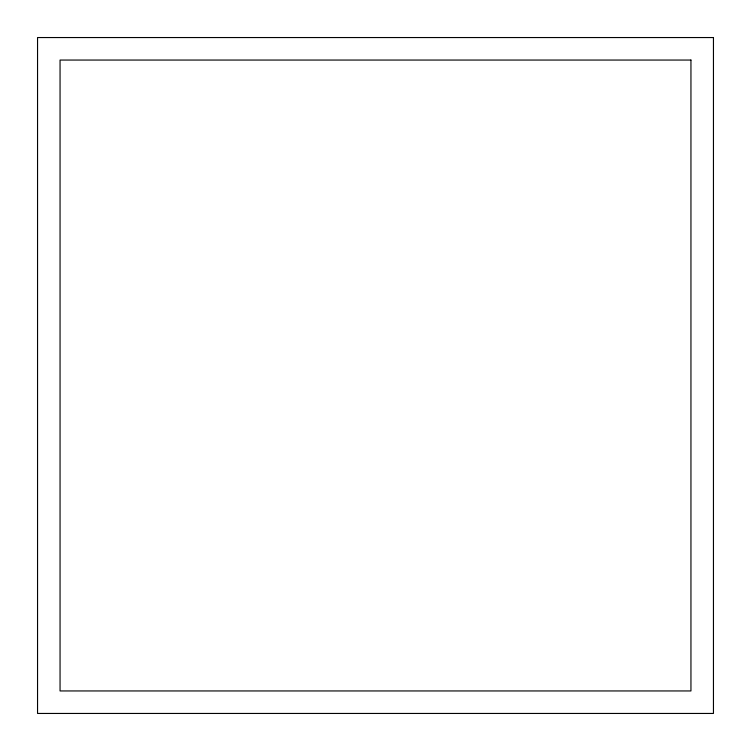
<?xml version="1.0" encoding="UTF-8"?>
<svg xmlns="http://www.w3.org/2000/svg" width="751" height="751" viewBox="0 0 751 751"><rect width="100%" height="100%" fill="white"/><g stroke="black" fill="none" stroke-linecap="round" stroke-linejoin="round"><path stroke-width="1.13" d="M713.45 37.55L37.55 37.55L37.55 713.45L713.45 713.45L713.45 37.55M690.948 60.052L60.052 60.052L60.052 690.948L690.948 690.948L690.948 60.052"/></g></svg>
